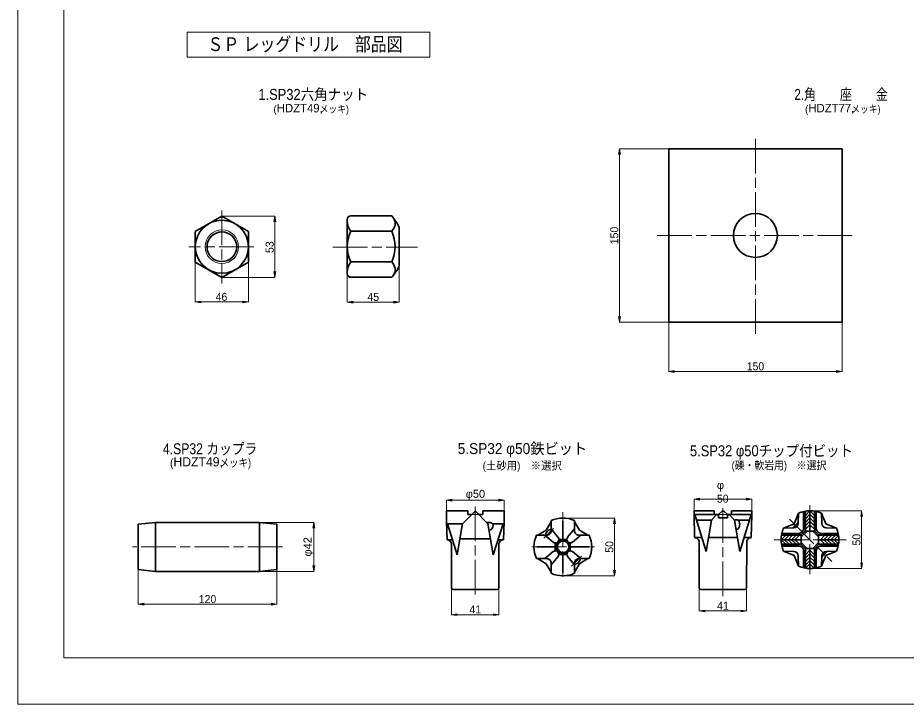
# Model space of a CAD drawing. Units: millimetres at full size, sheet at 1:2.5. Extents: x 2161 to 3841, y 1207 to 2409.
# Drawn here: x 2161 to 2930, y 1221 to 1815 of the extents above; entities that cross this region are included whole.
import ezdxf
from ezdxf.enums import TextEntityAlignment as Align

# ---------------------------------------------------------------- set-up
doc = ezdxf.new("R2010")
doc.units = ezdxf.units.MM
doc.header["$LTSCALE"] = 2.5
doc.linetypes.add('CHAIN', pattern=[18.5, 12, -1.5, 3.5, -1.5])
doc.linetypes.add('DASHED_SPACED', pattern=[12, 6, -6])
for name, color, linetype, lineweight in [('0_2', 7, 'Continuous', 13), ('1 外形線', 7, 'Continuous', 35), ('2 細い実線', 3, 'Continuous', 20), ('3 隠れ線', 2, 'DASHED_SPACED', 13), ('4 中心線', 1, 'CHAIN', 15), ('6 寸法線', 4, 'Continuous', 13), ('7 枠・タイトル', 7, 'Continuous', 13), ('DEFPOINTS_8', 7, 'Continuous', 13)]:
    doc.layers.add(name, color=color, linetype=linetype, lineweight=lineweight)
doc.styles.add('Arial', font='')
doc.styles.add('ＭＳ Ｐゴシック', font='')
doc.styles.get('Arial').set_extended_font_data('Arial')
doc.styles.get('ＭＳ Ｐゴシック').set_extended_font_data('MS PGothic')

# ---------------------------------------------------------------- blocks, each defined once
blk = doc.blocks.new('open_arrow')
at = {"color": 0, "linetype": 'Continuous', "lineweight": -2}
blk.add_lwpolyline([(7.5, 1.25), (0, 0), (7.5, -1.25)], dxfattribs=at)

msp = doc.modelspace()

# ---------------------------------------------------------------- linework, layer by layer
at = {"layer": '0_2'}
for p, q in [((2307.624, 1803.034), (2517.741, 1803.034)), ((2307.624, 1803.034), (2307.624, 1781.463)), ((2517.741, 1803.034), (2517.741, 1781.463)), ((2307.624, 1781.463), (2517.741, 1781.463))]:
    msp.add_line(p, q, dxfattribs=at)
at = {"layer": '1 外形線'}
for p, q in [((2724.679, 1702.073), (2724.679, 1552.073)), ((2874.679, 1702.073), (2724.679, 1702.073)), ((2874.679, 1552.073), (2874.679, 1702.073)), ((2314.631, 1630.594), (2337.631, 1643.873)), ((2337.631, 1643.873), (2360.631, 1630.594)), ((2446.21, 1593.864), (2446.21, 1640.964)), ((2449.21, 1643.964), (2484.71, 1643.964)), ((2491.21, 1600.87), (2491.21, 1633.958)), ((2314.631, 1630.594), (2314.631, 1604.052)), ((2360.631, 1630.594), (2360.631, 1604.052)), ((2449.21, 1630.689), (2484.71, 1630.689)), ((2314.631, 1604.052), (2337.631, 1590.773)), ((2337.631, 1590.773), (2360.631, 1604.052)), ((2449.21, 1604.139), (2484.71, 1604.139)), ((2449.21, 1590.864), (2484.71, 1590.864)), ((2724.679, 1552.073), (2874.679, 1552.073)), ((2532.007, 1388.673), (2532.007, 1379.673)), ((2532.007, 1388.673), (2550.507, 1388.673)), ((2546.027, 1377.673), (2556.319, 1387.966)), ((2550.507, 1388.673), (2550.507, 1385.673)), ((2550.507, 1385.673), (2554.027, 1385.673)), ((2568.027, 1377.673), (2557.734, 1387.966)), ((2560.027, 1385.673), (2563.507, 1385.673)), ((2563.507, 1388.673), (2563.507, 1385.673)), ((2563.507, 1388.673), (2582.007, 1388.673)), ((2582.007, 1388.673), (2582.007, 1379.672)), ((2746.542, 1388.673), (2746.542, 1385.673)), ((2746.542, 1388.673), (2764.042, 1388.673)), ((2746.542, 1385.673), (2747.042, 1365.673)), ((2746.542, 1385.673), (2767.542, 1385.673)), ((2747.154, 1385.673), (2757.052, 1353.553)), ((2761.542, 1380.673), (2766.042, 1385.673)), ((2764.042, 1388.673), (2764.042, 1385.673)), ((2767.542, 1382.673), (2767.292, 1385.673)), ((2767.542, 1385.673), (2770.906, 1388.445)), ((2767.542, 1385.673), (2767.542, 1383.673)), ((2775.542, 1385.673), (2772.178, 1388.445)), ((2775.542, 1382.673), (2775.792, 1385.673)), ((2775.542, 1385.673), (2775.542, 1383.673)), ((2775.542, 1385.673), (2796.542, 1385.673)), ((2781.542, 1380.673), (2777.042, 1385.673)), ((2779.042, 1388.673), (2796.542, 1388.673)), ((2779.042, 1388.673), (2779.042, 1385.673)), ((2795.929, 1385.673), (2786.04, 1353.507)), ((2796.542, 1385.673), (2796.042, 1365.673)), ((2796.542, 1388.673), (2796.542, 1385.673)), ((2836.884, 1386.737), (2833.096, 1377.612)), ((2836.884, 1386.737), (2836.742, 1377.901)), ((2841.384, 1388.211), (2841.384, 1373.324)), ((2842.634, 1371.324), (2842.634, 1388.46)), ((2842.884, 1371.324), (2842.884, 1388.502)), ((2846.884, 1371.324), (2846.884, 1388.824)), ((2850.884, 1371.324), (2850.884, 1388.502)), ((2851.134, 1371.324), (2851.134, 1388.46)), ((2852.384, 1388.211), (2852.384, 1373.324)), ((2856.884, 1386.737), (2857.027, 1377.901)), ((2860.673, 1377.612), (2856.884, 1386.737)), ((2280.209, 1378.821), (2265.209, 1377.121)), ((2315.209, 1378.821), (2280.209, 1378.821)), ((2280.209, 1378.821), (2280.209, 1336.421)), ((2335.209, 1378.821), (2315.209, 1378.821)), ((2370.209, 1378.821), (2335.209, 1378.821)), ((2370.209, 1378.821), (2370.209, 1336.421)), ((2370.209, 1378.821), (2385.209, 1377.121)), ((2532.007, 1379.673), (2532.844, 1363.675)), ((2532.113, 1377.673), (2546.027, 1377.673)), ((2532.886, 1377.673), (2541.523, 1350.847)), ((2541.523, 1350.847), (2546.099, 1377.746)), ((2572.491, 1350.847), (2567.908, 1377.791)), ((2581.94, 1377.673), (2571.911, 1377.673)), ((2581.128, 1377.673), (2572.491, 1350.847)), ((2582.007, 1379.673), (2581.472, 1363.674)), ((2622.731, 1379.327), (2618.327, 1372.092)), ((2622.74, 1371.71), (2622.73, 1380.415)), ((2632.868, 1364.081), (2632.868, 1380.081)), ((2643.005, 1371.732), (2642.996, 1380.437)), ((2643.005, 1371.732), (2642.996, 1380.437)), ((2643.005, 1379.327), (2647.409, 1372.092)), ((2748.695, 1380.673), (2761.542, 1380.673)), ((2761.542, 1380.673), (2757.052, 1353.553)), ((2767.542, 1382.673), (2775.542, 1382.673)), ((2781.542, 1380.673), (2786.04, 1353.507)), ((2781.919, 1380.673), (2781.542, 1380.673)), ((2794.392, 1380.673), (2784.56, 1380.673)), ((2833.096, 1377.612), (2823.972, 1373.824)), ((2869.797, 1373.824), (2860.673, 1377.612)), ((2265.209, 1377.121), (2265.209, 1338.121)), ((2385.209, 1377.121), (2385.209, 1338.121)), ((2618.327, 1372.092), (2611.11, 1367.667)), ((2628.797, 1365.863), (2622.734, 1373.138)), ((2636.96, 1365.871), (2643.007, 1373.16)), ((2636.96, 1365.871), (2643.007, 1373.16)), ((2647.409, 1372.092), (2654.627, 1367.667)), ((2823.972, 1373.824), (2832.807, 1373.966)), ((2839.384, 1368.074), (2842.634, 1371.324)), ((2839.384, 1366.235), (2844.473, 1371.324)), ((2842.634, 1371.324), (2851.134, 1371.324)), ((2849.296, 1371.324), (2854.384, 1366.235)), ((2851.134, 1371.324), (2854.384, 1368.074)), ((2869.797, 1373.824), (2860.962, 1373.966)), ((2532.878, 1363.674), (2537.393, 1363.674)), ((2544.269, 1364.673), (2569.745, 1364.673)), ((2576.621, 1363.675), (2581.472, 1363.675)), ((2618.739, 1367.71), (2610.034, 1367.719)), ((2624.593, 1361.645), (2617.298, 1367.684)), ((2636.282, 1364.081), (2629.454, 1364.081)), ((2641.173, 1361.663), (2648.455, 1367.718)), ((2641.173, 1361.663), (2648.455, 1367.718)), ((2647.027, 1367.714), (2655.732, 1367.714)), ((2647.027, 1367.714), (2655.732, 1367.714)), ((2747.042, 1365.673), (2753.317, 1365.673)), ((2759.058, 1365.673), (2771.542, 1365.673)), ((2784.025, 1365.673), (2771.542, 1365.673)), ((2796.042, 1365.673), (2789.78, 1365.673)), ((2839.384, 1363.824), (2821.884, 1363.824)), ((2839.384, 1367.824), (2822.206, 1367.824)), ((2839.384, 1368.074), (2822.248, 1368.074)), ((2837.384, 1369.324), (2822.497, 1369.324)), ((2839.384, 1368.074), (2839.384, 1359.574)), ((2854.384, 1359.574), (2854.384, 1368.074)), ((2854.384, 1368.074), (2871.52, 1368.074)), ((2854.384, 1367.824), (2871.562, 1367.824)), ((2854.384, 1363.824), (2871.884, 1363.824)), ((2856.384, 1369.324), (2871.272, 1369.324)), ((2536.507, 1359.971), (2536.507, 1322.173)), ((2577.507, 1360.4), (2577.507, 1322.173)), ((2626.368, 1357.581), (2610.368, 1357.581)), ((2626.368, 1360.995), (2626.368, 1354.167)), ((2639.368, 1354.167), (2639.368, 1360.995)), ((2639.368, 1357.581), (2655.368, 1357.581)), ((2750.995, 1361.428), (2751.058, 1322.169)), ((2792.088, 1361.428), (2792.026, 1322.169)), ((2839.384, 1359.824), (2822.206, 1359.824)), ((2839.384, 1359.574), (2822.248, 1359.574)), ((2837.384, 1358.324), (2822.497, 1358.324)), ((2844.473, 1356.324), (2839.384, 1361.412)), ((2842.634, 1356.324), (2839.384, 1359.574)), ((2841.384, 1339.436), (2841.384, 1354.324)), ((2842.634, 1356.324), (2851.134, 1356.324)), ((2842.634, 1356.324), (2842.634, 1339.188)), ((2842.884, 1356.324), (2842.884, 1339.146)), ((2846.884, 1356.324), (2846.884, 1338.824)), ((2854.384, 1361.412), (2849.296, 1356.324)), ((2850.884, 1356.324), (2850.884, 1339.146)), ((2854.384, 1359.574), (2851.134, 1356.324)), ((2851.134, 1356.324), (2851.134, 1339.188)), ((2852.384, 1339.436), (2852.384, 1354.324)), ((2854.384, 1359.824), (2871.562, 1359.824)), ((2854.384, 1359.574), (2871.52, 1359.574)), ((2856.384, 1358.324), (2871.272, 1358.324)), ((2618.718, 1347.444), (2610.012, 1347.454)), ((2611.093, 1347.449), (2618.323, 1343.036)), ((2624.578, 1353.489), (2617.289, 1347.442)), ((2628.786, 1349.276), (2622.731, 1341.994)), ((2629.454, 1351.081), (2636.282, 1351.081)), ((2632.868, 1351.081), (2632.868, 1335.081)), ((2636.96, 1349.291), (2643.007, 1342.003)), ((2641.173, 1353.499), (2648.455, 1347.445)), ((2647.027, 1347.449), (2655.732, 1347.449)), ((2654.644, 1347.449), (2647.413, 1343.036)), ((2823.971, 1353.824), (2832.807, 1353.681)), ((2823.972, 1353.824), (2833.096, 1350.035)), ((2833.096, 1350.035), (2836.884, 1340.911)), ((2836.884, 1340.911), (2836.742, 1349.746)), ((2856.884, 1340.911), (2860.673, 1350.035)), ((2856.884, 1340.911), (2857.027, 1349.746)), ((2860.673, 1350.035), (2869.797, 1353.824)), ((2869.797, 1353.824), (2860.962, 1353.681)), ((2618.323, 1343.036), (2622.739, 1335.814)), ((2622.735, 1343.423), (2622.735, 1334.717)), ((2643.005, 1343.431), (2642.996, 1334.726)), ((2647.413, 1343.036), (2642.997, 1335.814)), ((2280.209, 1336.421), (2265.209, 1338.121)), ((2315.209, 1336.421), (2280.209, 1336.421)), ((2335.209, 1336.421), (2315.209, 1336.421)), ((2370.209, 1336.421), (2335.209, 1336.421)), ((2370.209, 1336.421), (2385.209, 1338.121)), ((2538.007, 1320.673), (2576.007, 1320.673)), ((2752.542, 1320.673), (2790.542, 1320.673))]:
    msp.add_line(p, q, dxfattribs=at)
for centre, radius in [((2337.631, 1617.323), 22.993), ((2799.679, 1627.073), 19), ((2337.631, 1617.323), 12.85), ((2633.112, 1357.581), 6), ((2633.112, 1357.581), 5)]:
    msp.add_circle(centre, radius, dxfattribs=at)
for centre, radius, start, end in [((2449.21, 1640.964), 3, 90, 180), ((2461.21, 1639.689), 15, 180, 216.8699), ((2454.792, 1617.414), 40, 24.43173, 41.58647), ((2478.848, 1637.327), 8.855, 311.44966, 30.68165), ((2477.081, 1617.414), 30.871, 154.53143, 205.46857), ((2456.839, 1617.414), 30.871, 334.53143, 25.46857), ((2461.21, 1595.139), 15, 143.1301, 180), ((2478.848, 1597.502), 8.855, 329.31797, 48.55029), ((2454.792, 1617.414), 40, 318.41353, 335.56827), ((2449.21, 1593.864), 3, 180, 270), ((2557.027, 1387.259), 1, 44.99969, 135), ((2771.542, 1387.673), 1, 50.51384, 129.48643), ((2846.884, 1363.824), 25, 66.42182, 113.57818), ((2632.9, 1357.519), 25.043, 66.22496, 113.95856), ((2768.542, 1383.673), 1, 180, 270), ((2774.542, 1383.673), 1, 270, 0), ((2832.742, 1377.966), 4, 270.92545, 359.0752), ((2861.027, 1377.966), 4, 180.92523, 269.0752), ((2618.74, 1371.684), 4, 269.80798, 0.37628), ((2647.005, 1371.714), 4, 179.74656, 270.31486), ((2846.884, 1363.824), 25, 156.42178, 203.57818), ((2837.384, 1373.324), 4, 270, 0), ((2856.384, 1373.324), 4, 180, 270), ((2846.884, 1363.824), 25, 336.42182, 23.57818), ((2532.638, 1359.808), 3.873, 2.40625, 86.94202), ((2581.443, 1359.686), 4, 94.39257, 169.71768), ((2632.93, 1357.55), 25.043, 156.04142, 203.77503), ((2626.433, 1364.015), 3, 228.59997, 38.02067), ((2639.328, 1364.029), 3, 138.53854, 307.95925), ((2632.825, 1357.593), 25.043, 336.10286, 23.83647), ((2747.002, 1361.656), 4, 356.73209, 90), ((2796.082, 1361.656), 4, 90, 183.26791), ((2626.421, 1351.122), 3, 318.4771, 127.89781), ((2639.328, 1351.134), 3, 52.04075, 221.46146), ((2837.384, 1354.324), 4, 0, 90), ((2856.384, 1354.324), 4, 90, 180), ((2618.735, 1343.445), 4, 359.68512, 90.25342), ((2647.005, 1343.449), 4, 89.68514, 180.25344), ((2832.742, 1349.682), 4, 0.92524, 89.07542), ((2861.026, 1349.682), 4, 90.92523, 179.0752), ((2846.884, 1363.824), 25, 246.42174, 293.57818), ((2632.856, 1357.624), 25.043, 246.16352, 293.89712), ((2538.007, 1322.173), 1.5, 180, 270), ((2576.007, 1322.173), 1.5, 270, 0), ((2752.558, 1322.173), 1.5, 180, 270), ((2790.526, 1322.173), 1.5, 270, 0)]:
    msp.add_arc(centre, radius, start, end, dxfattribs=at)
for centre, major_axis, ratio, start_param, end_param in [((2568.565, 1376.264), (-3.985, 0), 0.650921, 3.1415927, 5.1052524), ((2783.239, 1377.173), (0, 3.958), 0.714598, 4.712389, 6.9089501), ((2783.239, 1377.173), (0, 4.345), 0.65093, 2.9974813, 4.712389), ((2835.187, 1375.521), (2.828, 2.828), 0.339736, 0.6931551, 2.4483994), ((2568.565, 1376.264), (-0.483, 4.195), 0.943128, 3.082681, 4.6042421), ((2620.885, 1369.623), (-2.472, -2.478), 0.588796, 3.4771399, 5.9851153), ((2644.942, 1345.592), (-2.475, -2.475), 0.588796, 0.29807, 2.8060454), ((2858.582, 1352.126), (2.828, 2.828), 0.339736, 3.8347859, 5.5900302)]:
    msp.add_ellipse(centre, major_axis=major_axis, ratio=ratio, start_param=start_param, end_param=end_param, dxfattribs=at)
at = {"layer": '2 細い実線'}
for p, q in [((2842.884, 1384.824), (2846.884, 1388.824)), ((2842.884, 1381.824), (2846.884, 1385.824)), ((2850.884, 1384.824), (2846.884, 1388.824)), ((2850.884, 1381.824), (2846.884, 1385.824)), ((2842.884, 1378.824), (2846.884, 1382.824)), ((2842.884, 1375.824), (2846.884, 1379.824)), ((2850.884, 1378.824), (2846.884, 1382.824)), ((2850.884, 1375.824), (2846.884, 1379.824)), ((2842.884, 1372.824), (2846.884, 1376.824)), ((2850.884, 1372.824), (2846.884, 1376.824)), ((2825.884, 1367.824), (2821.884, 1363.824)), ((2825.884, 1359.824), (2821.884, 1363.824)), ((2828.884, 1367.824), (2824.884, 1363.824)), ((2828.884, 1359.824), (2824.884, 1363.824)), ((2831.884, 1367.824), (2827.884, 1363.824)), ((2831.884, 1359.824), (2827.884, 1363.824)), ((2834.884, 1367.824), (2830.884, 1363.824)), ((2834.884, 1359.824), (2830.884, 1363.824)), ((2837.884, 1367.824), (2833.884, 1363.824)), ((2837.884, 1359.824), (2833.884, 1363.824)), ((2859.884, 1367.824), (2855.884, 1363.824)), ((2859.884, 1359.824), (2855.884, 1363.824)), ((2862.884, 1367.824), (2858.884, 1363.824)), ((2862.884, 1359.824), (2858.884, 1363.824)), ((2865.884, 1367.824), (2861.884, 1363.824)), ((2865.884, 1359.824), (2861.884, 1363.824)), ((2868.884, 1367.824), (2864.884, 1363.824)), ((2868.884, 1359.824), (2864.884, 1363.824)), ((2871.606, 1367.545), (2867.884, 1363.824)), ((2871.606, 1360.102), (2867.884, 1363.824)), ((2842.884, 1350.824), (2846.884, 1354.824)), ((2850.884, 1350.824), (2846.884, 1354.824)), ((2842.884, 1347.824), (2846.884, 1351.824)), ((2842.884, 1344.824), (2846.884, 1348.824)), ((2850.884, 1347.824), (2846.884, 1351.824)), ((2850.884, 1344.824), (2846.884, 1348.824)), ((2842.884, 1341.824), (2846.884, 1345.824)), ((2843.163, 1339.102), (2846.884, 1342.824)), ((2850.884, 1341.824), (2846.884, 1345.824)), ((2850.606, 1339.102), (2846.884, 1342.824))]:
    msp.add_line(p, q, dxfattribs=at)
msp.add_circle((2337.631, 1617.323), 14.5, dxfattribs=at)
at = {"layer": '3 隠れ線'}
for p, q in [((2553.593, 1385.673), (2560.421, 1385.673)), ((2767.542, 1385.673), (2775.542, 1385.673))]:
    msp.add_line(p, q, dxfattribs=at)
at = {"layer": '4 中心線'}
for p, q in [((2799.679, 1542.073), (2799.679, 1712.073)), ((2337.631, 1648.78), (2337.631, 1585.465)), ((2714.679, 1627.073), (2884.679, 1627.073)), ((2365.264, 1617.323), (2309.163, 1617.323)), ((2433.614, 1616.975), (2507.058, 1616.975)), ((2557.007, 1392.692), (2557.007, 1315.126)), ((2846.884, 1393.779), (2846.884, 1334.094)), ((2632.868, 1387.537), (2632.868, 1331.545)), ((2771.542, 1391.242), (2771.542, 1314.712)), ((2829.129, 1381.579), (2865.785, 1344.923)), ((2624.888, 1373.628), (2616.304, 1365.035)), ((2815.803, 1363.824), (2878.34, 1363.824)), ((2390.209, 1357.621), (2260.209, 1357.621)), ((2606.006, 1357.581), (2660.218, 1357.581)), ((2648.943, 1349.599), (2640.358, 1341.006))]:
    msp.add_line(p, q, dxfattribs=at)
at = {"layer": '6 寸法線'}
for p, q in [((2724.616, 1702.073), (2681.792, 1702.073)), ((2681.972, 1552.073), (2681.972, 1702.073)), ((2337.694, 1643.873), (2383.637, 1643.873)), ((2383.457, 1590.773), (2383.457, 1643.873)), ((2314.631, 1603.99), (2314.631, 1569.334)), ((2360.631, 1603.99), (2360.631, 1569.334)), ((2491.21, 1602.307), (2491.21, 1569.257)), ((2446.21, 1597.653), (2446.21, 1569.257)), ((2337.694, 1590.773), (2383.637, 1590.773)), ((2314.631, 1569.514), (2360.631, 1569.514)), ((2446.21, 1569.437), (2491.21, 1569.437)), ((2724.616, 1552.073), (2681.792, 1552.073)), ((2724.679, 1552.011), (2724.679, 1509.186)), ((2874.679, 1552.011), (2874.679, 1509.186)), ((2724.679, 1509.366), (2874.679, 1509.366)), ((2532.007, 1387.736), (2532.007, 1398.165)), ((2532.007, 1397.985), (2582.047, 1397.985)), ((2582.047, 1387.736), (2582.047, 1398.165)), ((2746.542, 1388.736), (2746.542, 1399.011)), ((2746.542, 1398.831), (2796.542, 1398.831)), ((2796.542, 1388.736), (2796.542, 1399.011)), ((2846.915, 1388.824), (2891.81, 1388.824)), ((2891.63, 1338.824), (2891.63, 1388.824)), ((2370.271, 1378.821), (2417.525, 1378.821)), ((2417.345, 1336.421), (2417.345, 1378.821)), ((2632.931, 1382.562), (2677.826, 1382.562)), ((2677.646, 1332.581), (2677.646, 1382.562)), ((2846.947, 1338.824), (2891.81, 1338.824)), ((2265.209, 1338.058), (2265.209, 1307.779)), ((2370.271, 1336.421), (2417.525, 1336.421)), ((2385.209, 1338.058), (2385.209, 1307.779)), ((2632.932, 1332.581), (2677.826, 1332.581)), ((2536.507, 1322.564), (2536.507, 1298.745)), ((2577.507, 1322.564), (2577.507, 1298.745)), ((2751.042, 1322.111), (2751.042, 1301.947)), ((2792.042, 1322.111), (2792.042, 1301.947)), ((2265.209, 1307.959), (2385.209, 1307.959)), ((2751.042, 1302.127), (2792.042, 1302.127)), ((2536.507, 1298.925), (2577.507, 1298.925))]:
    msp.add_line(p, q, dxfattribs=at)
at = {"layer": '7 枠・タイトル'}
for p, q in [((2200.89, 2369.457), (2200.89, 1261.457)), ((2200.89, 1261.457), (3800.89, 1261.457))]:
    msp.add_line(p, q, dxfattribs=at)
at = {"layer": 'DEFPOINTS_8'}
for p, q in [((2160.89, 2409.457), (2160.89, 1221.457)), ((2160.89, 1221.457), (3840.89, 1221.457))]:
    msp.add_line(p, q, dxfattribs=at)

# ---------------------------------------------------------------- block references
at = {"layer": '6 寸法線', "xscale": 0.667, "yscale": 0.667}
for p, rotation in [((2681.972, 1702.073), 270), ((2383.457, 1643.873), 270), ((2383.457, 1590.773), 90), ((2360.631, 1569.514), 180), ((2491.21, 1569.437), 180), ((2681.972, 1552.073), 90), ((2874.679, 1509.366), 180), ((2582.047, 1397.985), 180), ((2796.542, 1398.831), 180), ((2891.63, 1388.824), 270), ((2417.345, 1378.821), 270), ((2677.646, 1382.562), 270), ((2417.345, 1336.421), 90), ((2891.63, 1338.824), 90), ((2677.646, 1332.581), 90), ((2385.209, 1307.959), 180), ((2792.042, 1302.127), 180), ((2577.507, 1298.925), 180)]:
    msp.add_blockref('open_arrow', p, dxfattribs=dict(at, rotation=rotation))
for p in [(2314.631, 1569.514), (2446.21, 1569.437), (2724.679, 1509.366), (2532.007, 1397.985), (2746.542, 1398.831), (2265.209, 1307.959), (2751.042, 1302.127), (2536.507, 1298.925)]:
    msp.add_blockref('open_arrow', p, dxfattribs=at)

# ---------------------------------------------------------------- texts
at = {"layer": '6 寸法線', "style": 'ＭＳ Ｐゴシック'}
for s, p in [('150', (2677.472, 1627.073)), ('53', (2378.957, 1616.975)), ('50', (2673.146, 1357.572)), ('50', (2887.13, 1363.824))]:
    msp.add_text(s, height=6.928, rotation=90, dxfattribs=at).set_placement(p, align=Align.MIDDLE_CENTER)
for s, p in [('46', (2337.282, 1574.014)), ('45', (2468.71, 1573.937)), ('150', (2799.679, 1513.866)), ('120', (2325.209, 1312.459)), ('41', (2771.542, 1306.627)), ('41', (2557.007, 1303.425))]:
    msp.add_text(s, height=6.928, dxfattribs=at).set_placement(p, align=Align.MIDDLE_CENTER)
at = {"layer": '6 寸法線', "style": 'ＭＳ Ｐゴシック', "width": 1.05}
msp.add_text('φ', height=6.928, dxfattribs=at).set_placement((2766.331, 1405.54), align=Align.BOTTOM_LEFT)
msp.add_text('φ50', height=6.928, dxfattribs=at).set_placement((2557.193, 1403.539), align=Align.MIDDLE_CENTER)
at = {"layer": '6 寸法線', "style": 'ＭＳ Ｐゴシック'}
msp.add_text('50', height=6.928, dxfattribs=at).set_placement((2766.331, 1393.78), align=Align.BOTTOM_LEFT)
at = {"layer": '6 寸法線', "style": 'ＭＳ Ｐゴシック', "width": 1.05}
msp.add_text('φ42', height=6.928, rotation=90, dxfattribs=at).set_placement((2411.791, 1357.672), align=Align.MIDDLE_CENTER)
at = {"layer": '7 枠・タイトル', "style": 'ＭＳ Ｐゴシック'}
for s, height, width, p in [('ＳＰ レッグドリル\u3000部品図', 11.88, 0.85, (2409.639, 1792.6)), ('5.SP32 φ50鉄ビット', 9.501, 0.95, (2597.872, 1442.674)), ('5.SP32 φ50チップ付ビット', 9.501, 0.9, (2813.525, 1440.751)), ('(土砂用)\u3000※選択', 6.928, 0.95, (2597.752, 1427.886)), ('(礫・軟岩用)\u3000※選択', 6.928, 0.9, (2820.033, 1428.154))]:
    msp.add_text(s, height=height, dxfattribs=dict(at, width=width)).set_placement(p, align=Align.MIDDLE_CENTER)
for s, width, p in [('1.SP32六角ナット', 0.9, (2464.196, 1749.147)), ('2.角\u3000\u3000座\u3000\u3000金', 0.8, (2914.295, 1749.147)), ('4.SP32 カップラ', 0.85, (2368.222, 1442.503))]:
    msp.add_text(s, height=9.501, dxfattribs=dict(at, width=width)).set_placement(p, align=Align.MIDDLE_RIGHT)
for height, p in [(6.433, (2382.331, 1731.346)), (6.433, (2842.641, 1731.346)), (6.928, (2292.652, 1424.852))]:
    msp.add_text('(', height=height, dxfattribs=at).set_placement(p, align=Align.BOTTOM_LEFT)
at = {"layer": '7 枠・タイトル'}
for s, height, style, width, p in [('HDZT49,', 7.386, 'Arial', 0.95, (2385.173, 1731.346)), ('メッキ)', 6.433, 'ＭＳ Ｐゴシック', 0.85, (2422.224, 1731.346)), ('HDZT77,', 7.386, 'Arial', 0.95, (2845.483, 1731.346)), ('メッキ)', 6.433, 'ＭＳ Ｐゴシック', 0.85, (2882.534, 1731.346)), ('HDZT49,', 7.955, 'Arial', 0.95, (2295.712, 1424.852)), ('メッキ)', 6.928, 'ＭＳ Ｐゴシック', 0.85, (2335.614, 1424.852))]:
    msp.add_text(s, height=height, dxfattribs=dict(at, style=style, width=width)).set_placement(p, align=Align.BOTTOM_LEFT)

doc.saveas('drawing.dxf')
